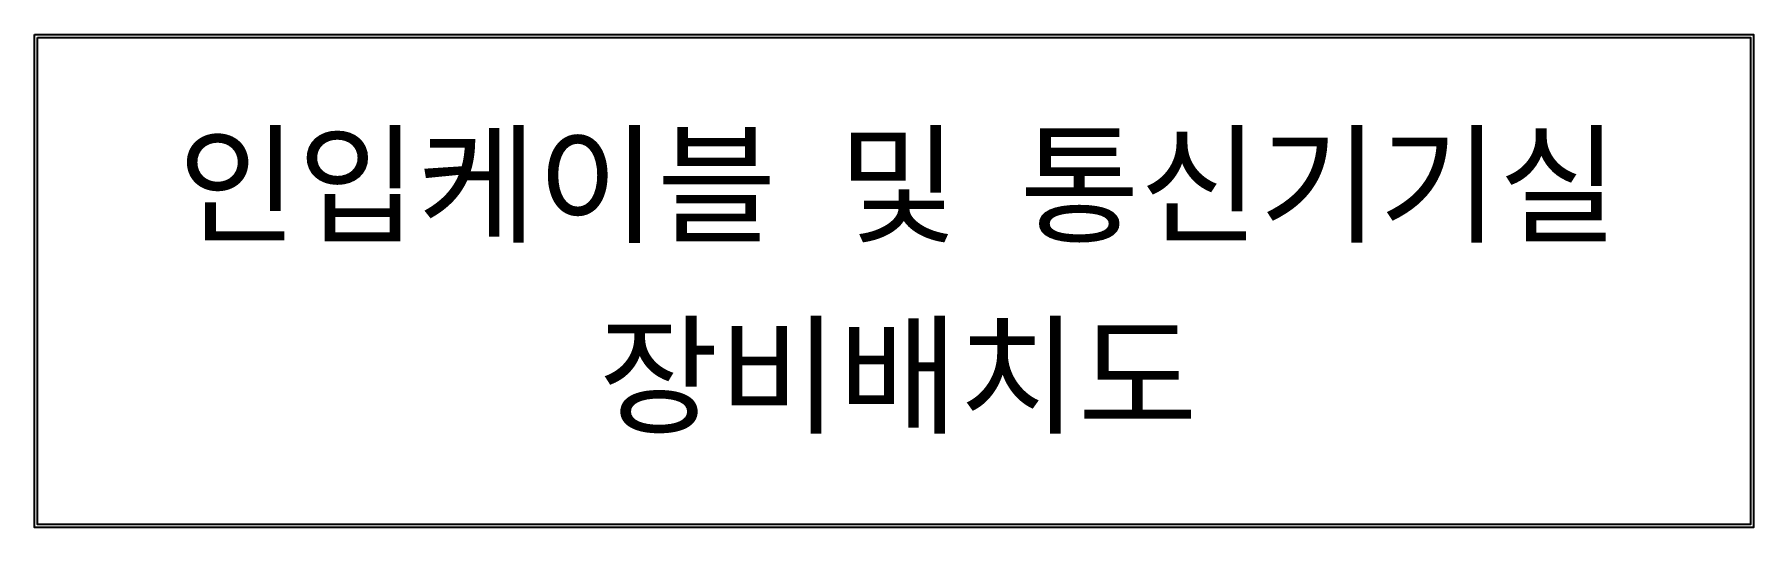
# Model space of a CAD drawing. Header units: millimetres. Extents: x 151 to 692, y 219 to 374.
import ezdxf
from ezdxf.enums import TextEntityAlignment as Align

# ---------------------------------------------------------------- set-up
doc = ezdxf.new("R2010")
doc.units = ezdxf.units.MM
doc.layers.add('TX-BORD', color=7, linetype='Continuous')
doc.styles.add('TITLE-TIK', font='GulimChe.ttf')

msp = doc.modelspace()

# ---------------------------------------------------------------- linework, layer by layer
at = {"layer": 'TX-BORD'}
for points in [[(151.48, 374.05), (691.93, 374.05), (691.93, 218.93), (151.48, 218.93)], [(152.48, 373.05), (690.93, 373.05), (690.93, 219.93), (152.48, 219.93)]]:
    msp.add_lwpolyline(points, close=True, dxfattribs=at)

# ---------------------------------------------------------------- texts
at = {"layer": 'TX-BORD', "style": 'TITLE-TIK'}
for s, p in [('인입케이블 및 통신기기실', (423, 327)), ('장비배치도', (423, 267))]:
    msp.add_text(s, height=30, dxfattribs=at).set_placement(p, align=Align.MIDDLE)

doc.saveas('drawing.dxf')
